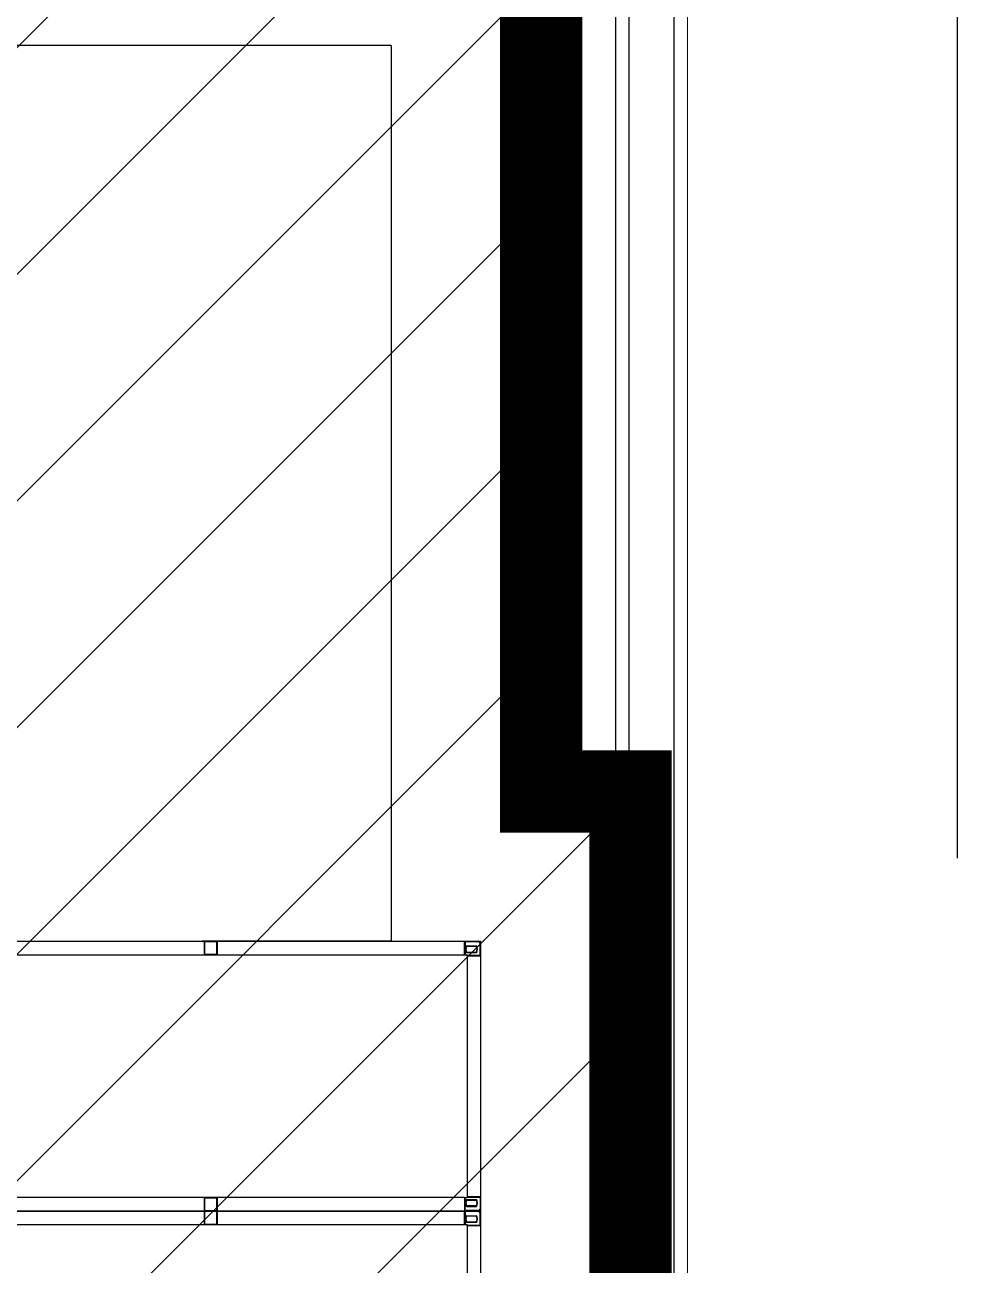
# Model space of a CAD drawing. Header units: millimetres. Extents: x 4133871 to 4440428, y -545651 to -495191.
# Drawn here: x 4278654 to 4279276, y -500579 to -499752 of the extents above; entities that cross this region are included whole.
import ezdxf

# ---------------------------------------------------------------- set-up
doc = ezdxf.new("R2010")
doc.units = ezdxf.units.MM
doc.header["$LTSCALE"] = 60
doc.linetypes.add('CENTER', pattern=[2, 1.25, -0.25, 0.25, -0.25])
doc.layers.add('3', color=3, linetype='Continuous')
doc.layers.add('C_CEN', color=1, linetype='CENTER')
doc.layers.add('DITCH', color=7, linetype='Continuous', lineweight=0)
doc.layers.add('ROAD', color=4, linetype='Continuous', lineweight=0)

# ---------------------------------------------------------------- blocks, each defined once
blk = doc.blocks.new('KEY PLAN_NEW')
at = {"color": 253}
for p, q in [((-703.74, -1172.74), (-983.86, -1172.74)), ((-703.74, -1172.74), (-703.74, -1371.94)), ((-703.74, -1371.94), (-745.74, -1371.94)), ((-745.36, -1371.94), (-745.36, -1374.94)), ((-745.36, -1371.94), (-742.36, -1371.94)), ((-742.48, -1372.06), (-745.24, -1372.06)), ((-742.48, -1372.06), (-745.24, -1372.06)), ((-745.24, -1372.06), (-745.24, -1374.82)), ((-742.48, -1374.82), (-742.48, -1372.06)), ((-742.36, -1374.94), (-742.36, -1371.94)), ((-980.3, -1374.94), (-687.42, -1374.94)), ((-742.36, -1374.94), (-745.36, -1374.94)), ((-745.24, -1374.82), (-742.48, -1374.82)), ((-687.42, -1374.94), (-686.86, -1374.94)), ((-686.86, -1375.18), (-686.86, -1374.94)), ((-686.86, -1375.18), (-686.86, -1428.7)), ((-686.86, -1428.7), (-686.86, -1428.94)), ((-687.42, -1428.94), (-980.3, -1428.94)), ((-745.36, -1428.94), (-745.36, -1431.94)), ((-745.36, -1428.94), (-742.36, -1428.94)), ((-742.48, -1429.06), (-745.24, -1429.06)), ((-742.48, -1429.06), (-745.24, -1429.06)), ((-745.24, -1429.06), (-745.24, -1431.82)), ((-742.48, -1431.82), (-742.48, -1429.06)), ((-742.36, -1431.94), (-742.36, -1428.94)), ((-687.42, -1428.94), (-686.86, -1428.94)), ((-745.36, -1431.94), (-745.36, -1434.94)), ((-745.36, -1431.94), (-742.36, -1431.94)), ((-742.36, -1431.94), (-745.36, -1431.94)), ((-745.24, -1431.82), (-742.48, -1431.82)), ((-742.48, -1432.06), (-745.24, -1432.06)), ((-742.48, -1432.06), (-745.24, -1432.06)), ((-745.24, -1432.06), (-745.24, -1434.82)), ((-742.48, -1434.82), (-742.48, -1432.06)), ((-742.36, -1434.94), (-742.36, -1431.94)), ((-980.3, -1434.94), (-687.42, -1434.94)), ((-742.36, -1434.94), (-745.36, -1434.94)), ((-745.24, -1434.82), (-742.48, -1434.82)), ((-687.42, -1434.94), (-686.86, -1434.94)), ((-686.86, -1435.18), (-686.86, -1434.94)), ((-686.86, -1435.18), (-686.86, -1488.7))]:
    blk.add_line(p, q, dxfattribs=at)
at = {"color": 253, "linetype": 'Continuous'}
for p, q in [((-687.42, -1374.94), (-687.42, -1371.94)), ((-687.42, -1372.06), (-687.3, -1372.06)), ((-687.3, -1372.06), (-687.3, -1371.94)), ((-687.3, -1372.06), (-687.3, -1374.94)), ((-684.27, -1372.06), (-687.3, -1372.06)), ((-687.02, -1372.97), (-684.76, -1372.97)), ((-684.83, -1373.09), (-686.96, -1373.09)), ((-684.27, -1372.06), (-684.27, -1371.94)), ((-683.98, -1372.06), (-683.98, -1372.06)), ((-683.98, -1372.06), (-683.98, -1372.06)), ((-683.98, -1372.35), (-683.86, -1372.35)), ((-683.98, -1375.06), (-683.98, -1372.35)), ((-684.76, -1374.48), (-687.02, -1374.48)), ((-686.96, -1374.36), (-684.83, -1374.36)), ((-686.86, -1375.06), (-683.98, -1375.06)), ((-686.86, -1375.18), (-683.86, -1375.18)), ((-683.86, -1375.06), (-683.98, -1375.06)), ((-683.98, -1375.18), (-683.98, -1375.06)), ((-686.86, -1428.7), (-683.86, -1428.7)), ((-686.86, -1428.82), (-683.98, -1428.82)), ((-683.98, -1428.7), (-683.98, -1428.82)), ((-683.86, -1428.82), (-683.98, -1428.82)), ((-683.98, -1428.82), (-683.98, -1431.53)), ((-687.42, -1428.94), (-687.42, -1431.94)), ((-687.3, -1431.82), (-687.3, -1428.94)), ((-684.76, -1429.41), (-687.02, -1429.41)), ((-687.02, -1430.92), (-684.76, -1430.92)), ((-686.96, -1429.53), (-684.83, -1429.53)), ((-684.83, -1430.8), (-686.96, -1430.8)), ((-683.98, -1431.53), (-683.86, -1431.53)), ((-687.42, -1431.82), (-687.3, -1431.82)), ((-687.42, -1434.94), (-687.42, -1431.94)), ((-687.42, -1432.06), (-687.3, -1432.06)), ((-687.3, -1431.82), (-687.3, -1431.94)), ((-684.27, -1431.82), (-687.3, -1431.82)), ((-687.3, -1432.06), (-687.3, -1431.94)), ((-687.3, -1432.06), (-687.3, -1434.94)), ((-684.27, -1432.06), (-687.3, -1432.06)), ((-687.02, -1432.97), (-684.76, -1432.97)), ((-684.83, -1433.09), (-686.96, -1433.09)), ((-686.96, -1434.36), (-684.83, -1434.36)), ((-684.27, -1431.82), (-684.27, -1431.94)), ((-684.27, -1432.06), (-684.27, -1431.94)), ((-683.98, -1431.82), (-683.98, -1431.82)), ((-683.98, -1431.82), (-683.98, -1431.82)), ((-683.98, -1432.06), (-683.98, -1432.06)), ((-683.98, -1432.06), (-683.98, -1432.06)), ((-683.98, -1432.35), (-683.86, -1432.35)), ((-683.98, -1435.06), (-683.98, -1432.35)), ((-684.76, -1434.48), (-687.02, -1434.48)), ((-686.86, -1435.06), (-683.98, -1435.06)), ((-686.86, -1435.18), (-683.86, -1435.18)), ((-683.86, -1435.06), (-683.98, -1435.06)), ((-683.98, -1435.18), (-683.98, -1435.06))]:
    blk.add_line(p, q, dxfattribs=at)
at = {"color": 253}
for points in [[(-983.86, -1431.94), (-983.86, -1371.94), (-683.86, -1371.94), (-683.86, -1431.94)], [(-983.86, -1491.94), (-983.86, -1431.94), (-683.86, -1431.94), (-683.86, -1491.94)]]:
    blk.add_lwpolyline(points, close=True, dxfattribs=at)
at = {"color": 253, "linetype": 'Continuous'}
for centre, radius, start, end in [((-687.3, -1372.06), 0.12, 90, 180), ((-685.89, -1373.72), 1.36, 146.2792, 213.7208), ((-685.89, -1373.72), 1.24, 149.1964, 210.8036), ((-685.89, -1373.72), 1.24, 329.1964, 30.8036), ((-685.89, -1373.72), 1.36, 326.2792, 33.7208), ((-684.27, -1372.35), 0.41, 0, 90), ((-684.27, -1372.35), 0.29, 0, 90), ((-683.98, -1375.06), 0.12, 270, 0), ((-683.98, -1428.82), 0.12, 0, 90), ((-685.89, -1430.16), 1.36, 146.2792, 213.7208), ((-685.89, -1430.16), 1.24, 149.1964, 210.8036), ((-685.89, -1430.16), 1.24, 329.1964, 30.8036), ((-685.89, -1430.16), 1.36, 326.2792, 33.7208), ((-684.27, -1431.53), 0.41, 270, 0), ((-684.27, -1431.53), 0.29, 270, 0), ((-687.3, -1431.82), 0.12, 180, 270), ((-687.3, -1432.06), 0.12, 90, 180), ((-685.89, -1433.72), 1.36, 146.2792, 213.7208), ((-685.89, -1433.72), 1.24, 149.1964, 210.8036), ((-685.89, -1433.72), 1.24, 329.1964, 30.8036), ((-685.89, -1433.72), 1.36, 326.2792, 33.7208), ((-684.27, -1432.35), 0.41, 0, 90), ((-684.27, -1432.35), 0.29, 0, 90), ((-683.98, -1435.06), 0.12, 270, 0)]:
    blk.add_arc(centre, radius, start, end, dxfattribs=at)
for points, knots in [([(-687.02, -1372.97), (-687.02, -1372.97, 46), (-687.02, -1372.97, 46), (-687.02, -1372.97, 46), (-687.02, -1372.97, 46), (-687.02, -1372.97, 46), (-687.02, -1372.98, 46), (-687.02, -1372.98, 46), (-687.02, -1372.98, 46), (-687.01, -1372.99, 46), (-687.01, -1372.99, 46), (-687.01, -1373, 46), (-687, -1373, 46), (-687, -1373.01, 46), (-687, -1373.01, 46), (-687, -1373.01, 46), (-687, -1373.01, 46), (-687, -1373.01, 46), (-687, -1373.02, 46), (-687, -1373.02, 46), (-686.99, -1373.03, 46), (-686.99, -1373.03, 46), (-686.99, -1373.04, 46), (-686.98, -1373.04, 46), (-686.98, -1373.04, 46), (-686.98, -1373.04, 46), (-686.98, -1373.04, 46), (-686.98, -1373.05, 46), (-686.98, -1373.05, 46), (-686.98, -1373.05, 46), (-686.98, -1373.05, 46), (-686.98, -1373.06, 46), (-686.97, -1373.06, 46), (-686.97, -1373.06, 46), (-686.97, -1373.07, 46), (-686.97, -1373.07, 46), (-686.97, -1373.07, 46), (-686.97, -1373.07, 46), (-686.97, -1373.07, 46), (-686.97, -1373.07, 46), (-686.96, -1373.07, 46), (-686.96, -1373.08, 46), (-686.96, -1373.08, 46), (-686.96, -1373.08, 46), (-686.96, -1373.08, 46), (-686.96, -1373.08, 46), (-686.96, -1373.08, 46), (-686.96, -1373.08, 46), (-686.96, -1373.09, 46), (-686.96, -1373.09, 46), (-686.96, -1373.09, 46), (-686.96, -1373.09, 46), (-686.96, -1373.09, 46), (-686.96, -1373.09, 46)], [0, 0, 0, 0, 0.00782, 0.00782, 0.015639, 0.031279, 0.031279, 0.062557, 0.062557, 0.125114, 0.125114, 0.187671, 0.187671, 0.21895, 0.21895, 0.234589, 0.234589, 0.250228, 0.250228, 0.312785, 0.312785, 0.375342, 0.375342, 0.437899, 0.437899, 0.453538, 0.453538, 0.469178, 0.469178, 0.500456, 0.500456, 0.563013, 0.563013, 0.62557, 0.62557, 0.641209, 0.641209, 0.656849, 0.656849, 0.688127, 0.688127, 0.750684, 0.750684, 0.813241, 0.813241, 0.828881, 0.828881, 0.84452, 0.84452, 0.875798, 0.875798, 0.938355, 1, 1, 1, 1]), ([(-684.76, -1372.97), (-684.76, -1372.97, 46), (-684.76, -1372.97, 46), (-684.76, -1372.97, 46), (-684.76, -1372.97, 46), (-684.76, -1372.97, 46), (-684.76, -1372.98, 46), (-684.77, -1372.98, 46), (-684.77, -1372.98, 46), (-684.77, -1372.99, 46), (-684.77, -1372.99, 46), (-684.78, -1373, 46), (-684.78, -1373, 46), (-684.78, -1373.01, 46), (-684.78, -1373.01, 46), (-684.78, -1373.01, 46), (-684.78, -1373.01, 46), (-684.78, -1373.01, 46), (-684.79, -1373.02, 46), (-684.79, -1373.02, 46), (-684.79, -1373.03, 46), (-684.79, -1373.03, 46), (-684.8, -1373.04, 46), (-684.8, -1373.04, 46), (-684.8, -1373.04, 46), (-684.8, -1373.04, 46), (-684.8, -1373.04, 46), (-684.8, -1373.05, 46), (-684.8, -1373.05, 46), (-684.8, -1373.05, 46), (-684.81, -1373.05, 46), (-684.81, -1373.06, 46), (-684.81, -1373.06, 46), (-684.81, -1373.06, 46), (-684.81, -1373.07, 46), (-684.81, -1373.07, 46), (-684.82, -1373.07, 46), (-684.82, -1373.07, 46), (-684.82, -1373.07, 46), (-684.82, -1373.07, 46), (-684.82, -1373.07, 46), (-684.82, -1373.08, 46), (-684.82, -1373.08, 46), (-684.82, -1373.08, 46), (-684.82, -1373.08, 46), (-684.82, -1373.08, 46), (-684.82, -1373.08, 46), (-684.82, -1373.08, 46), (-684.82, -1373.09, 46), (-684.82, -1373.09, 46), (-684.83, -1373.09, 46), (-684.83, -1373.09, 46), (-684.83, -1373.09, 46), (-684.83, -1373.09, 46)], [0, 0, 0, 0, 0.00782, 0.00782, 0.015639, 0.031279, 0.031279, 0.062557, 0.062557, 0.125114, 0.125114, 0.187671, 0.187671, 0.21895, 0.21895, 0.234589, 0.234589, 0.250228, 0.250228, 0.312785, 0.312785, 0.375342, 0.375342, 0.437899, 0.437899, 0.453538, 0.453538, 0.469178, 0.469178, 0.500456, 0.500456, 0.563013, 0.563013, 0.62557, 0.62557, 0.641209, 0.641209, 0.656849, 0.656849, 0.688127, 0.688127, 0.750684, 0.750684, 0.813241, 0.813241, 0.828881, 0.828881, 0.84452, 0.84452, 0.875798, 0.875798, 0.938355, 1, 1, 1, 1]), ([(-686.96, -1374.36), (-686.96, -1374.36, 46), (-686.96, -1374.36, 46), (-686.96, -1374.36, 46), (-686.96, -1374.36, 46), (-686.96, -1374.36, 46), (-686.96, -1374.36, 46), (-686.96, -1374.36, 46), (-686.96, -1374.36, 46), (-686.96, -1374.36, 46), (-686.96, -1374.37, 46), (-686.96, -1374.37, 46), (-686.96, -1374.37, 46), (-686.96, -1374.37, 46), (-686.97, -1374.38, 46), (-686.97, -1374.38, 46), (-686.97, -1374.38, 46), (-686.97, -1374.38, 46), (-686.97, -1374.38, 46), (-686.97, -1374.38, 46), (-686.97, -1374.38, 46), (-686.97, -1374.39, 46), (-686.98, -1374.39, 46), (-686.98, -1374.39, 46), (-686.98, -1374.4, 46), (-686.98, -1374.4, 46), (-686.98, -1374.4, 46), (-686.98, -1374.4, 46), (-686.98, -1374.4, 46), (-686.98, -1374.4, 46), (-686.98, -1374.41, 46), (-686.99, -1374.41, 46), (-686.99, -1374.42, 46), (-686.99, -1374.42, 46), (-687, -1374.43, 46), (-687, -1374.43, 46), (-687, -1374.44, 46), (-687, -1374.44, 46), (-687, -1374.44, 46), (-687, -1374.44, 46), (-687, -1374.44, 46), (-687, -1374.44, 46), (-687.01, -1374.45, 46), (-687.01, -1374.45, 46), (-687.01, -1374.46, 46), (-687.02, -1374.46, 46), (-687.02, -1374.47, 46), (-687.02, -1374.47, 46), (-687.02, -1374.47, 46), (-687.02, -1374.48, 46), (-687.02, -1374.48, 46), (-687.02, -1374.48, 46), (-687.02, -1374.48, 46), (-687.02, -1374.48, 46)], [0, 0, 0, 0, 0.06206, 0.12459, 0.12459, 0.155854, 0.155854, 0.171487, 0.171487, 0.187119, 0.187119, 0.249648, 0.249648, 0.312178, 0.312178, 0.343442, 0.343442, 0.359075, 0.359075, 0.374707, 0.374707, 0.437236, 0.437236, 0.499766, 0.499766, 0.53103, 0.53103, 0.546663, 0.546663, 0.562295, 0.562295, 0.624824, 0.624824, 0.687353, 0.687353, 0.749883, 0.749883, 0.765515, 0.765515, 0.781147, 0.781147, 0.812412, 0.812412, 0.874941, 0.874941, 0.937471, 0.937471, 0.968735, 0.968735, 0.984368, 0.992184, 0.992184, 1, 1, 1, 1]), ([(-684.83, -1374.36), (-684.83, -1374.36, 46), (-684.83, -1374.36, 46), (-684.83, -1374.36, 46), (-684.82, -1374.36, 46), (-684.82, -1374.36, 46), (-684.82, -1374.36, 46), (-684.82, -1374.36, 46), (-684.82, -1374.36, 46), (-684.82, -1374.36, 46), (-684.82, -1374.37, 46), (-684.82, -1374.37, 46), (-684.82, -1374.37, 46), (-684.82, -1374.37, 46), (-684.82, -1374.38, 46), (-684.82, -1374.38, 46), (-684.82, -1374.38, 46), (-684.82, -1374.38, 46), (-684.81, -1374.38, 46), (-684.81, -1374.38, 46), (-684.81, -1374.38, 46), (-684.81, -1374.39, 46), (-684.81, -1374.39, 46), (-684.81, -1374.39, 46), (-684.8, -1374.4, 46), (-684.8, -1374.4, 46), (-684.8, -1374.4, 46), (-684.8, -1374.4, 46), (-684.8, -1374.4, 46), (-684.8, -1374.4, 46), (-684.8, -1374.41, 46), (-684.8, -1374.41, 46), (-684.79, -1374.42, 46), (-684.79, -1374.42, 46), (-684.79, -1374.43, 46), (-684.79, -1374.43, 46), (-684.78, -1374.44, 46), (-684.78, -1374.44, 46), (-684.78, -1374.44, 46), (-684.78, -1374.44, 46), (-684.78, -1374.44, 46), (-684.78, -1374.44, 46), (-684.78, -1374.45, 46), (-684.77, -1374.45, 46), (-684.77, -1374.46, 46), (-684.77, -1374.46, 46), (-684.77, -1374.47, 46), (-684.76, -1374.47, 46), (-684.76, -1374.47, 46), (-684.76, -1374.48, 46), (-684.76, -1374.48, 46), (-684.76, -1374.48, 46), (-684.76, -1374.48, 46), (-684.76, -1374.48, 46)], [0, 0, 0, 0, 0.06206, 0.12459, 0.12459, 0.155854, 0.155854, 0.171487, 0.171487, 0.187119, 0.187119, 0.249648, 0.249648, 0.312178, 0.312178, 0.343442, 0.343442, 0.359075, 0.359075, 0.374707, 0.374707, 0.437236, 0.437236, 0.499766, 0.499766, 0.53103, 0.53103, 0.546663, 0.546663, 0.562295, 0.562295, 0.624824, 0.624824, 0.687353, 0.687353, 0.749883, 0.749883, 0.765515, 0.765515, 0.781147, 0.781147, 0.812412, 0.812412, 0.874941, 0.874941, 0.937471, 0.937471, 0.968735, 0.968735, 0.984368, 0.992184, 0.992184, 1, 1, 1, 1]), ([(-686.96, -1429.53), (-686.96, -1429.53, 46), (-686.96, -1429.53, 46), (-686.96, -1429.53, 46), (-686.96, -1429.53, 46), (-686.96, -1429.53, 46), (-686.96, -1429.52, 46), (-686.96, -1429.52, 46), (-686.96, -1429.52, 46), (-686.96, -1429.52, 46), (-686.96, -1429.52, 46), (-686.96, -1429.52, 46), (-686.96, -1429.52, 46), (-686.96, -1429.51, 46), (-686.97, -1429.51, 46), (-686.97, -1429.51, 46), (-686.97, -1429.51, 46), (-686.97, -1429.51, 46), (-686.97, -1429.51, 46), (-686.97, -1429.51, 46), (-686.97, -1429.5, 46), (-686.97, -1429.5, 46), (-686.98, -1429.5, 46), (-686.98, -1429.49, 46), (-686.98, -1429.49, 46), (-686.98, -1429.49, 46), (-686.98, -1429.49, 46), (-686.98, -1429.48, 46), (-686.98, -1429.48, 46), (-686.98, -1429.48, 46), (-686.98, -1429.48, 46), (-686.99, -1429.48, 46), (-686.99, -1429.47, 46), (-686.99, -1429.47, 46), (-687, -1429.46, 46), (-687, -1429.46, 46), (-687, -1429.45, 46), (-687, -1429.45, 46), (-687, -1429.45, 46), (-687, -1429.45, 46), (-687, -1429.45, 46), (-687, -1429.44, 46), (-687.01, -1429.44, 46), (-687.01, -1429.43, 46), (-687.01, -1429.43, 46), (-687.02, -1429.42, 46), (-687.02, -1429.42, 46), (-687.02, -1429.42, 46), (-687.02, -1429.41, 46), (-687.02, -1429.41, 46), (-687.02, -1429.41, 46), (-687.02, -1429.41, 46), (-687.02, -1429.41, 46), (-687.02, -1429.41, 46)], [0, 0, 0, 0, 0.06206, 0.12459, 0.12459, 0.155854, 0.155854, 0.171487, 0.171487, 0.187119, 0.187119, 0.249648, 0.249648, 0.312178, 0.312178, 0.343442, 0.343442, 0.359075, 0.359075, 0.374707, 0.374707, 0.437236, 0.437236, 0.499766, 0.499766, 0.53103, 0.53103, 0.546663, 0.546663, 0.562295, 0.562295, 0.624824, 0.624824, 0.687353, 0.687353, 0.749883, 0.749883, 0.765515, 0.765515, 0.781147, 0.781147, 0.812412, 0.812412, 0.874941, 0.874941, 0.937471, 0.937471, 0.968735, 0.968735, 0.984368, 0.992184, 0.992184, 1, 1, 1, 1]), ([(-687.02, -1430.92), (-687.02, -1430.92, 46), (-687.02, -1430.92, 46), (-687.02, -1430.92, 46), (-687.02, -1430.92, 46), (-687.02, -1430.91, 46), (-687.02, -1430.91, 46), (-687.02, -1430.91, 46), (-687.02, -1430.9, 46), (-687.01, -1430.9, 46), (-687.01, -1430.89, 46), (-687.01, -1430.89, 46), (-687, -1430.88, 46), (-687, -1430.88, 46), (-687, -1430.88, 46), (-687, -1430.88, 46), (-687, -1430.88, 46), (-687, -1430.88, 46), (-687, -1430.87, 46), (-687, -1430.87, 46), (-686.99, -1430.86, 46), (-686.99, -1430.86, 46), (-686.99, -1430.85, 46), (-686.98, -1430.85, 46), (-686.98, -1430.84, 46), (-686.98, -1430.84, 46), (-686.98, -1430.84, 46), (-686.98, -1430.84, 46), (-686.98, -1430.84, 46), (-686.98, -1430.84, 46), (-686.98, -1430.83, 46), (-686.98, -1430.83, 46), (-686.97, -1430.83, 46), (-686.97, -1430.82, 46), (-686.97, -1430.82, 46), (-686.97, -1430.82, 46), (-686.97, -1430.82, 46), (-686.97, -1430.82, 46), (-686.97, -1430.82, 46), (-686.97, -1430.82, 46), (-686.96, -1430.81, 46), (-686.96, -1430.81, 46), (-686.96, -1430.81, 46), (-686.96, -1430.81, 46), (-686.96, -1430.8, 46), (-686.96, -1430.8, 46), (-686.96, -1430.8, 46), (-686.96, -1430.8, 46), (-686.96, -1430.8, 46), (-686.96, -1430.8, 46), (-686.96, -1430.8, 46), (-686.96, -1430.8, 46), (-686.96, -1430.8, 46), (-686.96, -1430.8, 46)], [0, 0, 0, 0, 0.00782, 0.00782, 0.015639, 0.031279, 0.031279, 0.062557, 0.062557, 0.125114, 0.125114, 0.187671, 0.187671, 0.21895, 0.21895, 0.234589, 0.234589, 0.250228, 0.250228, 0.312785, 0.312785, 0.375342, 0.375342, 0.437899, 0.437899, 0.453538, 0.453538, 0.469178, 0.469178, 0.500456, 0.500456, 0.563013, 0.563013, 0.62557, 0.62557, 0.641209, 0.641209, 0.656849, 0.656849, 0.688127, 0.688127, 0.750684, 0.750684, 0.813241, 0.813241, 0.828881, 0.828881, 0.84452, 0.84452, 0.875798, 0.875798, 0.938355, 1, 1, 1, 1]), ([(-684.83, -1429.53), (-684.83, -1429.53, 46), (-684.83, -1429.53, 46), (-684.83, -1429.53, 46), (-684.82, -1429.53, 46), (-684.82, -1429.53, 46), (-684.82, -1429.52, 46), (-684.82, -1429.52, 46), (-684.82, -1429.52, 46), (-684.82, -1429.52, 46), (-684.82, -1429.52, 46), (-684.82, -1429.52, 46), (-684.82, -1429.52, 46), (-684.82, -1429.51, 46), (-684.82, -1429.51, 46), (-684.82, -1429.51, 46), (-684.82, -1429.51, 46), (-684.82, -1429.51, 46), (-684.81, -1429.51, 46), (-684.81, -1429.51, 46), (-684.81, -1429.5, 46), (-684.81, -1429.5, 46), (-684.81, -1429.5, 46), (-684.81, -1429.49, 46), (-684.8, -1429.49, 46), (-684.8, -1429.49, 46), (-684.8, -1429.49, 46), (-684.8, -1429.48, 46), (-684.8, -1429.48, 46), (-684.8, -1429.48, 46), (-684.8, -1429.48, 46), (-684.8, -1429.48, 46), (-684.79, -1429.47, 46), (-684.79, -1429.47, 46), (-684.79, -1429.46, 46), (-684.79, -1429.46, 46), (-684.78, -1429.45, 46), (-684.78, -1429.45, 46), (-684.78, -1429.45, 46), (-684.78, -1429.45, 46), (-684.78, -1429.45, 46), (-684.78, -1429.44, 46), (-684.78, -1429.44, 46), (-684.77, -1429.43, 46), (-684.77, -1429.43, 46), (-684.77, -1429.42, 46), (-684.77, -1429.42, 46), (-684.76, -1429.42, 46), (-684.76, -1429.41, 46), (-684.76, -1429.41, 46), (-684.76, -1429.41, 46), (-684.76, -1429.41, 46), (-684.76, -1429.41, 46), (-684.76, -1429.41, 46)], [0, 0, 0, 0, 0.06206, 0.12459, 0.12459, 0.155854, 0.155854, 0.171487, 0.171487, 0.187119, 0.187119, 0.249648, 0.249648, 0.312178, 0.312178, 0.343442, 0.343442, 0.359075, 0.359075, 0.374707, 0.374707, 0.437236, 0.437236, 0.499766, 0.499766, 0.53103, 0.53103, 0.546663, 0.546663, 0.562295, 0.562295, 0.624824, 0.624824, 0.687353, 0.687353, 0.749883, 0.749883, 0.765515, 0.765515, 0.781147, 0.781147, 0.812412, 0.812412, 0.874941, 0.874941, 0.937471, 0.937471, 0.968735, 0.968735, 0.984368, 0.992184, 0.992184, 1, 1, 1, 1]), ([(-684.76, -1430.92), (-684.76, -1430.92, 46), (-684.76, -1430.92, 46), (-684.76, -1430.92, 46), (-684.76, -1430.92, 46), (-684.76, -1430.91, 46), (-684.76, -1430.91, 46), (-684.77, -1430.91, 46), (-684.77, -1430.9, 46), (-684.77, -1430.9, 46), (-684.77, -1430.89, 46), (-684.78, -1430.89, 46), (-684.78, -1430.88, 46), (-684.78, -1430.88, 46), (-684.78, -1430.88, 46), (-684.78, -1430.88, 46), (-684.78, -1430.88, 46), (-684.78, -1430.88, 46), (-684.79, -1430.87, 46), (-684.79, -1430.87, 46), (-684.79, -1430.86, 46), (-684.79, -1430.86, 46), (-684.8, -1430.85, 46), (-684.8, -1430.85, 46), (-684.8, -1430.84, 46), (-684.8, -1430.84, 46), (-684.8, -1430.84, 46), (-684.8, -1430.84, 46), (-684.8, -1430.84, 46), (-684.8, -1430.84, 46), (-684.81, -1430.83, 46), (-684.81, -1430.83, 46), (-684.81, -1430.83, 46), (-684.81, -1430.82, 46), (-684.81, -1430.82, 46), (-684.81, -1430.82, 46), (-684.82, -1430.82, 46), (-684.82, -1430.82, 46), (-684.82, -1430.82, 46), (-684.82, -1430.82, 46), (-684.82, -1430.81, 46), (-684.82, -1430.81, 46), (-684.82, -1430.81, 46), (-684.82, -1430.81, 46), (-684.82, -1430.8, 46), (-684.82, -1430.8, 46), (-684.82, -1430.8, 46), (-684.82, -1430.8, 46), (-684.82, -1430.8, 46), (-684.82, -1430.8, 46), (-684.83, -1430.8, 46), (-684.83, -1430.8, 46), (-684.83, -1430.8, 46), (-684.83, -1430.8, 46)], [0, 0, 0, 0, 0.00782, 0.00782, 0.015639, 0.031279, 0.031279, 0.062557, 0.062557, 0.125114, 0.125114, 0.187671, 0.187671, 0.21895, 0.21895, 0.234589, 0.234589, 0.250228, 0.250228, 0.312785, 0.312785, 0.375342, 0.375342, 0.437899, 0.437899, 0.453538, 0.453538, 0.469178, 0.469178, 0.500456, 0.500456, 0.563013, 0.563013, 0.62557, 0.62557, 0.641209, 0.641209, 0.656849, 0.656849, 0.688127, 0.688127, 0.750684, 0.750684, 0.813241, 0.813241, 0.828881, 0.828881, 0.84452, 0.84452, 0.875798, 0.875798, 0.938355, 1, 1, 1, 1]), ([(-687.02, -1432.97), (-687.02, -1432.97, 46), (-687.02, -1432.97, 46), (-687.02, -1432.97, 46), (-687.02, -1432.97, 46), (-687.02, -1432.97, 46), (-687.02, -1432.98, 46), (-687.02, -1432.98, 46), (-687.02, -1432.98, 46), (-687.01, -1432.99, 46), (-687.01, -1432.99, 46), (-687.01, -1433, 46), (-687, -1433, 46), (-687, -1433.01, 46), (-687, -1433.01, 46), (-687, -1433.01, 46), (-687, -1433.01, 46), (-687, -1433.01, 46), (-687, -1433.02, 46), (-687, -1433.02, 46), (-686.99, -1433.03, 46), (-686.99, -1433.03, 46), (-686.99, -1433.04, 46), (-686.98, -1433.04, 46), (-686.98, -1433.04, 46), (-686.98, -1433.04, 46), (-686.98, -1433.04, 46), (-686.98, -1433.05, 46), (-686.98, -1433.05, 46), (-686.98, -1433.05, 46), (-686.98, -1433.05, 46), (-686.98, -1433.06, 46), (-686.97, -1433.06, 46), (-686.97, -1433.06, 46), (-686.97, -1433.07, 46), (-686.97, -1433.07, 46), (-686.97, -1433.07, 46), (-686.97, -1433.07, 46), (-686.97, -1433.07, 46), (-686.97, -1433.07, 46), (-686.96, -1433.07, 46), (-686.96, -1433.08, 46), (-686.96, -1433.08, 46), (-686.96, -1433.08, 46), (-686.96, -1433.08, 46), (-686.96, -1433.08, 46), (-686.96, -1433.08, 46), (-686.96, -1433.08, 46), (-686.96, -1433.09, 46), (-686.96, -1433.09, 46), (-686.96, -1433.09, 46), (-686.96, -1433.09, 46), (-686.96, -1433.09, 46), (-686.96, -1433.09, 46)], [0, 0, 0, 0, 0.00782, 0.00782, 0.015639, 0.031279, 0.031279, 0.062557, 0.062557, 0.125114, 0.125114, 0.187671, 0.187671, 0.21895, 0.21895, 0.234589, 0.234589, 0.250228, 0.250228, 0.312785, 0.312785, 0.375342, 0.375342, 0.437899, 0.437899, 0.453538, 0.453538, 0.469178, 0.469178, 0.500456, 0.500456, 0.563013, 0.563013, 0.62557, 0.62557, 0.641209, 0.641209, 0.656849, 0.656849, 0.688127, 0.688127, 0.750684, 0.750684, 0.813241, 0.813241, 0.828881, 0.828881, 0.84452, 0.84452, 0.875798, 0.875798, 0.938355, 1, 1, 1, 1]), ([(-686.96, -1434.36), (-686.96, -1434.36, 46), (-686.96, -1434.36, 46), (-686.96, -1434.36, 46), (-686.96, -1434.36, 46), (-686.96, -1434.36, 46), (-686.96, -1434.36, 46), (-686.96, -1434.36, 46), (-686.96, -1434.36, 46), (-686.96, -1434.36, 46), (-686.96, -1434.37, 46), (-686.96, -1434.37, 46), (-686.96, -1434.37, 46), (-686.96, -1434.37, 46), (-686.97, -1434.38, 46), (-686.97, -1434.38, 46), (-686.97, -1434.38, 46), (-686.97, -1434.38, 46), (-686.97, -1434.38, 46), (-686.97, -1434.38, 46), (-686.97, -1434.38, 46), (-686.97, -1434.39, 46), (-686.98, -1434.39, 46), (-686.98, -1434.39, 46), (-686.98, -1434.4, 46), (-686.98, -1434.4, 46), (-686.98, -1434.4, 46), (-686.98, -1434.4, 46), (-686.98, -1434.4, 46), (-686.98, -1434.4, 46), (-686.98, -1434.41, 46), (-686.99, -1434.41, 46), (-686.99, -1434.42, 46), (-686.99, -1434.42, 46), (-687, -1434.43, 46), (-687, -1434.43, 46), (-687, -1434.44, 46), (-687, -1434.44, 46), (-687, -1434.44, 46), (-687, -1434.44, 46), (-687, -1434.44, 46), (-687, -1434.44, 46), (-687.01, -1434.45, 46), (-687.01, -1434.45, 46), (-687.01, -1434.46, 46), (-687.02, -1434.46, 46), (-687.02, -1434.47, 46), (-687.02, -1434.47, 46), (-687.02, -1434.47, 46), (-687.02, -1434.48, 46), (-687.02, -1434.48, 46), (-687.02, -1434.48, 46), (-687.02, -1434.48, 46), (-687.02, -1434.48, 46)], [0, 0, 0, 0, 0.06206, 0.12459, 0.12459, 0.155854, 0.155854, 0.171487, 0.171487, 0.187119, 0.187119, 0.249648, 0.249648, 0.312178, 0.312178, 0.343442, 0.343442, 0.359075, 0.359075, 0.374707, 0.374707, 0.437236, 0.437236, 0.499766, 0.499766, 0.53103, 0.53103, 0.546663, 0.546663, 0.562295, 0.562295, 0.624824, 0.624824, 0.687353, 0.687353, 0.749883, 0.749883, 0.765515, 0.765515, 0.781147, 0.781147, 0.812412, 0.812412, 0.874941, 0.874941, 0.937471, 0.937471, 0.968735, 0.968735, 0.984368, 0.992184, 0.992184, 1, 1, 1, 1]), ([(-684.76, -1432.97), (-684.76, -1432.97, 46), (-684.76, -1432.97, 46), (-684.76, -1432.97, 46), (-684.76, -1432.97, 46), (-684.76, -1432.97, 46), (-684.76, -1432.98, 46), (-684.77, -1432.98, 46), (-684.77, -1432.98, 46), (-684.77, -1432.99, 46), (-684.77, -1432.99, 46), (-684.78, -1433, 46), (-684.78, -1433, 46), (-684.78, -1433.01, 46), (-684.78, -1433.01, 46), (-684.78, -1433.01, 46), (-684.78, -1433.01, 46), (-684.78, -1433.01, 46), (-684.79, -1433.02, 46), (-684.79, -1433.02, 46), (-684.79, -1433.03, 46), (-684.79, -1433.03, 46), (-684.8, -1433.04, 46), (-684.8, -1433.04, 46), (-684.8, -1433.04, 46), (-684.8, -1433.04, 46), (-684.8, -1433.04, 46), (-684.8, -1433.05, 46), (-684.8, -1433.05, 46), (-684.8, -1433.05, 46), (-684.81, -1433.05, 46), (-684.81, -1433.06, 46), (-684.81, -1433.06, 46), (-684.81, -1433.06, 46), (-684.81, -1433.07, 46), (-684.81, -1433.07, 46), (-684.82, -1433.07, 46), (-684.82, -1433.07, 46), (-684.82, -1433.07, 46), (-684.82, -1433.07, 46), (-684.82, -1433.07, 46), (-684.82, -1433.08, 46), (-684.82, -1433.08, 46), (-684.82, -1433.08, 46), (-684.82, -1433.08, 46), (-684.82, -1433.08, 46), (-684.82, -1433.08, 46), (-684.82, -1433.08, 46), (-684.82, -1433.09, 46), (-684.82, -1433.09, 46), (-684.83, -1433.09, 46), (-684.83, -1433.09, 46), (-684.83, -1433.09, 46), (-684.83, -1433.09, 46)], [0, 0, 0, 0, 0.00782, 0.00782, 0.015639, 0.031279, 0.031279, 0.062557, 0.062557, 0.125114, 0.125114, 0.187671, 0.187671, 0.21895, 0.21895, 0.234589, 0.234589, 0.250228, 0.250228, 0.312785, 0.312785, 0.375342, 0.375342, 0.437899, 0.437899, 0.453538, 0.453538, 0.469178, 0.469178, 0.500456, 0.500456, 0.563013, 0.563013, 0.62557, 0.62557, 0.641209, 0.641209, 0.656849, 0.656849, 0.688127, 0.688127, 0.750684, 0.750684, 0.813241, 0.813241, 0.828881, 0.828881, 0.84452, 0.84452, 0.875798, 0.875798, 0.938355, 1, 1, 1, 1]), ([(-684.83, -1434.36), (-684.83, -1434.36, 46), (-684.83, -1434.36, 46), (-684.83, -1434.36, 46), (-684.82, -1434.36, 46), (-684.82, -1434.36, 46), (-684.82, -1434.36, 46), (-684.82, -1434.36, 46), (-684.82, -1434.36, 46), (-684.82, -1434.36, 46), (-684.82, -1434.37, 46), (-684.82, -1434.37, 46), (-684.82, -1434.37, 46), (-684.82, -1434.37, 46), (-684.82, -1434.38, 46), (-684.82, -1434.38, 46), (-684.82, -1434.38, 46), (-684.82, -1434.38, 46), (-684.81, -1434.38, 46), (-684.81, -1434.38, 46), (-684.81, -1434.38, 46), (-684.81, -1434.39, 46), (-684.81, -1434.39, 46), (-684.81, -1434.39, 46), (-684.8, -1434.4, 46), (-684.8, -1434.4, 46), (-684.8, -1434.4, 46), (-684.8, -1434.4, 46), (-684.8, -1434.4, 46), (-684.8, -1434.4, 46), (-684.8, -1434.41, 46), (-684.8, -1434.41, 46), (-684.79, -1434.42, 46), (-684.79, -1434.42, 46), (-684.79, -1434.43, 46), (-684.79, -1434.43, 46), (-684.78, -1434.44, 46), (-684.78, -1434.44, 46), (-684.78, -1434.44, 46), (-684.78, -1434.44, 46), (-684.78, -1434.44, 46), (-684.78, -1434.44, 46), (-684.78, -1434.45, 46), (-684.77, -1434.45, 46), (-684.77, -1434.46, 46), (-684.77, -1434.46, 46), (-684.77, -1434.47, 46), (-684.76, -1434.47, 46), (-684.76, -1434.47, 46), (-684.76, -1434.48, 46), (-684.76, -1434.48, 46), (-684.76, -1434.48, 46), (-684.76, -1434.48, 46), (-684.76, -1434.48, 46)], [0, 0, 0, 0, 0.06206, 0.12459, 0.12459, 0.155854, 0.155854, 0.171487, 0.171487, 0.187119, 0.187119, 0.249648, 0.249648, 0.312178, 0.312178, 0.343442, 0.343442, 0.359075, 0.359075, 0.374707, 0.374707, 0.437236, 0.437236, 0.499766, 0.499766, 0.53103, 0.53103, 0.546663, 0.546663, 0.562295, 0.562295, 0.624824, 0.624824, 0.687353, 0.687353, 0.749883, 0.749883, 0.765515, 0.765515, 0.781147, 0.781147, 0.812412, 0.812412, 0.874941, 0.874941, 0.937471, 0.937471, 0.968735, 0.968735, 0.984368, 0.992184, 0.992184, 1, 1, 1, 1])]:
    blk.add_open_spline(points, degree=3, knots=knots, dxfattribs=at)
at = {"layer": 'C_CEN', "color": 253, "linetype": 'CENTER', "lineweight": -3, "ltscale": 10}
blk.add_line((-577.86, -603.47), (-577.86, -1871.94), dxfattribs=at)
at = {"layer": 'DITCH', "color": 253, "lineweight": -3}
for p, q in [((-653.86, -603.47), (-653.86, -1871.94)), ((-650.86, -603.47), (-650.86, -1871.94)), ((-640.86, -603.47), (-640.86, -1871.94))]:
    blk.add_line(p, q, dxfattribs=at)
at = {"layer": 'ROAD', "color": 253}
blk.add_line((-637.86, -603.47), (-637.86, -1871.94), dxfattribs=at)

msp = doc.modelspace()

# ---------------------------------------------------------------- hatches: boundary and pattern name
at = {"layer": '3'}
h = msp.add_hatch(dxfattribs=at)
h.set_pattern_fill('ANSI31', color=256, scale=855.36)
h.set_pattern_definition([(45, (64725.06, -107751.94), (-75.603857, 75.603857), [])])
h.paths.add_polyline_path([(4276337.71, -500083.05), (4276517.71, -500083.05), (4276517.71, -499723.05), (4277057.71, -499723.05), (4277057.71, -499543.05), (4278157.71, -499543.05), (4278157.71, -499665.45), (4278998.07, -499665.45), (4278998.07, -500263.05), (4279057.71, -500263.05), (4279057.71, -501723.05), (4277806.71, -501723.05), (4277806.71, -501727.55), (4277797.71, -501727.55), (4277797.71, -501903.05), (4277237.71, -501903.05), (4277237.71, -501543.05), (4276877.71, -501543.05), (4276877.71, -501183.05), (4276517.71, -501183.05), (4276517.71, -500823.05), (4275977.71, -500823.05), (4275977.71, -500443.05), (4276337.71, -500443.05)])

# ---------------------------------------------------------------- linework, layer by layer
at = {"layer": '3', "const_width": 55}
msp.add_lwpolyline([(4276337.71, -500083.05), (4276517.71, -500083.05), (4276517.71, -499723.05), (4277057.71, -499723.05), (4277057.71, -499543.05), (4278157.71, -499543.05), (4278157.71, -499665.45), (4278998.07, -499665.45), (4278998.07, -500263.05), (4279057.71, -500263.05), (4279057.71, -501723.05), (4277806.71, -501723.05), (4277806.71, -501727.55), (4277797.71, -501727.55), (4277797.71, -501903.05), (4277237.71, -501903.05), (4277237.71, -501543.05), (4276877.71, -501543.05), (4276877.71, -501183.05), (4276517.71, -501183.05), (4276517.71, -500823.05), (4275977.71, -500823.05), (4275977.71, -500443.05), (4276337.71, -500443.05)], close=True, dxfattribs=at)

# ---------------------------------------------------------------- block references
at = {"xscale": 3, "yscale": 3, "zscale": 3}
msp.add_blockref('KEY PLAN_NEW', (4281009.3, -496247.22), dxfattribs=at)

doc.saveas('drawing.dxf')
